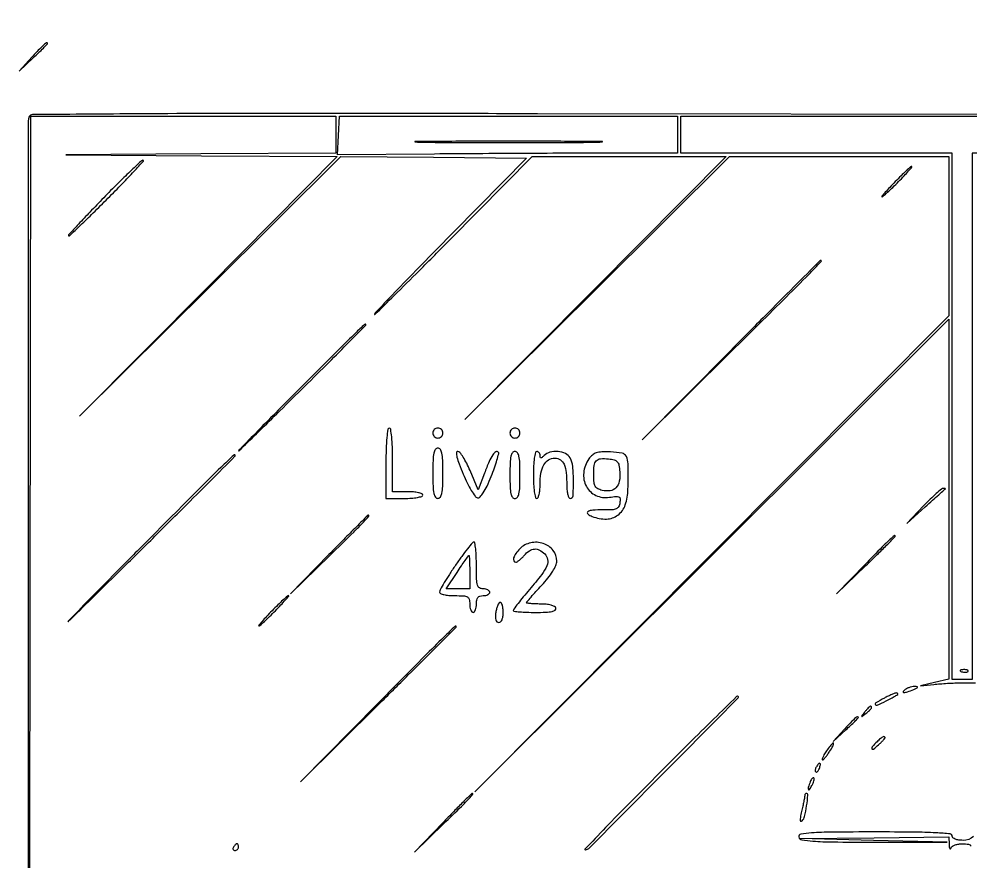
# Model space of a CAD drawing. Extents: x 24 to 674, y 22 to 632.
# Drawn here: x 23.5 to 307.6, y 380.6 to 632 of the extents above; entities that cross this region are included whole.
import ezdxf

# ---------------------------------------------------------------- set-up
doc = ezdxf.new("R2010")
doc.units = 0

msp = doc.modelspace()

# ---------------------------------------------------------------- linework, layer by layer
for points in [[(329.5, 603.5), (178.219854, 603.753227, 0.000319), (99.718415, 603.834534, 0.001747), (57.29707, 603.7032, 0.00032), (27.519731, 603.487939, 0.309281), (26.463503, 602.753227, 0.090772), (26.268189, 601.692452, 0.000013), (26.203149, 537.390011, 0.000337), (26.180991, 466.252957, 0.000204), (26.245903, 382), (26.504507, 162.5), (26.752254, 382.75), (27, 603), (72.5, 603), (118, 603), (118, 597.511344), (118, 592.022689), (77.75, 591.749677), (37.5, 591.476665), (77.99513, 591.238333), (118.490259, 591), (79.995131, 552.25), (41.500002, 513.5), (80.520974, 552.266221), (119.541945, 591.032443), (147.239141, 590.766221), (174.936336, 590.5), (153.218168, 568.484876, 0.001146), (144.757902, 559.869509, 0.001653), (137.316933, 552.206763, 0.000856), (131.041788, 545.679367, 0.026801), (129.584157, 543.984876, 0.931815), (129.699323, 543.882357, 0.001331), (135.429223, 549.500245, 0.002007), (142.902468, 556.925891, 0.001043), (152.172587, 566.25), (176.67686, 591), (205.583622, 591), (234.490384, 591), (195.495193, 551.75), (156.500002, 512.5), (196.004689, 551.75), (235.509376, 591), (268.254688, 591), (301, 591), (301, 567.252622), (301, 543.505245), (230.25, 472.502622), (159.5, 401.5), (230.25, 471.99734), (301, 542.494681), (301, 488.80619), (301, 435.117698), (296.75, 434.081124), (292.5, 433.04455), (296.5, 433.511269, -0.009321), (298.338214, 433.691091, -0.005258), (300.573438, 433.844123, -0.005246), (302.83258, 433.951172, -0.008567), (304.75, 433.988994), (309, 434)], [(308.391907, 388.172753, -0.180355), (305.246428, 387, -0.032158), (303.932652, 387.084584, -0.059797), (302.899248, 387.346298, -0.086156), (302.230297, 387.746721, -0.218149), (301.999505, 388.25, 0.386141), (301.394852, 388.915673, 0.01054), (297.144, 389.236422, 0.011225), (290.554054, 389.445951, 0.002334), (278.97393, 389.5, 0.00179), (265.966841, 389.453429, 0.01468), (260.038894, 389.236848, 0.027836), (256.816598, 388.843286, 0.418005), (256.237516, 388, 0.313018), (257.095748, 387.161176, 0.024566), (260.444625, 386.763731, 0.014765), (266.308314, 386.532119, 0.002038), (278.513091, 386.460401), (300.5, 386.420802), (278.5, 386.989901), (256.5, 387.559001), (278.75, 387.7795), (301, 388), (301.078947, 385.75, 0.020908), (301.140307, 384.953487, 0.102704), (301.282867, 384.528125, 0.451325), (301.465905, 384.492009, 0.134342), (301.662281, 384.75, -0.156004), (302.060995, 385.230111, -0.054536), (302.875274, 385.632812, -0.047701), (303.930008, 385.907737, -0.039935), (305.083333, 386, -0.04796), (306.855265, 385.829643, -0.235892), (307.628472, 385.235714, -0.106705)]]:
    msp.add_lwpolyline(points, format="xyb")
for points in [[(27.452948, 620.75), (23.5, 616.5), (27.75, 620.452948, 0.003505), (29.379129, 621.989648, 0.005545), (30.751562, 623.331976, 0.00167), (31.920192, 624.508439, 0.197177), (32, 624.702948, 0.530177), (31.739874, 624.879312, 0.084306), (31.10505, 624.492362, 0.023188), (29.864475, 623.308562, 0.003311)], [(220, 597.5), (220, 592), (198.25, 591.984567, 0.00072), (187.865053, 591.962235, 0.000334), (174.370312, 591.904764, 0.00033), (160.192155, 591.825549, 0.00046), (147.5, 591.734567), (118.5, 591.5), (118.838821, 597.25), (119.177642, 603), (169.588821, 603), (220, 603)], [(144.819651, 595.250641, 0.001763), (156.301807, 595.16177, 0.001055), (169.951507, 595.133062, 0.001056), (183.540486, 595.161851, 0.001835), (194.819651, 595.25097, 0.013047), (197.565224, 595.354429, 0.963175), (197.562648, 595.452582, 0.002341), (187.434948, 595.51926, 0.000477), (169.5, 595.536247, 0.000472), (151.574449, 595.519206, 0.002419), (141.625148, 595.452214, 0.967895), (141.62309, 595.354481, 0.010604)], [(48.759118, 578.681325, 0.002501), (44.661448, 574.429906, 0.004168), (41.25875, 570.803963, 0.000699), (38.303846, 567.593122, 0.401708), (38.308893, 567.357774, 0.406475), (38.542888, 567.354674, 0.000633), (41.872882, 570.520764, 0.003966), (45.628256, 574.157654, 0.002379), (50.033463, 578.533558, 0.003453), (54.349845, 582.922429, 0.006214), (57.819706, 586.589759, 0.002591), (60.601742, 589.635809, 0.702644), (60.483688, 589.85711, 0.153402), (59.842593, 589.548467, 0.002081), (56.633824, 586.515281, 0.005671), (52.946926, 582.920265, 0.003671)], [(285, 583.5, 0.005315), (283.341221, 581.773493, 0.009649), (282.027781, 580.321875, 0.005222), (281.018986, 579.138017, 0.636069), (281.083584, 579, 0.183746), (281.40394, 579.121842, 0.003583), (282.734031, 580.321875, 0.008106), (284.271216, 581.775353, 0.005286), (286, 583.5, 0.005315), (287.658779, 585.226507, 0.009649), (288.972219, 586.678125, 0.005222), (289.981014, 587.861983, 0.636069), (289.916416, 588, 0.183746), (289.59606, 587.878158, 0.003583), (288.265969, 586.678125, 0.008106), (286.728784, 585.224647, 0.005286)], [(235.992924, 533.25), (209.5, 506.5), (236.25, 532.992924, 0.000304), (252.559149, 549.164974, 0.003306), (259.083628, 555.728697, 0.00281), (262.890689, 559.653525, 0.660665), (262.742924, 560, 0.198879), (262.563629, 559.925747, 0.000032), (254.779068, 552.142187, 0.000753), (246.16967, 543.506833, 0.000454)], [(107.963944, 522.467303, 0.000636), (100.852576, 515.311263, 0.001012), (94.787666, 509.167878, 0.000197), (89.454416, 503.739421, 0.050693), (89.036621, 503.217303, 0.893087), (89.095047, 503.169435, 0.000234), (94.353289, 508.289058, 0.001121), (100.450039, 514.25735, 0.00064), (107.786621, 521.49013, 0.000641), (115.153526, 528.790125, 0.001058), (121.35607, 534.978246, 0.000064), (126.925321, 540.55953, 0.198599), (127, 540.74013, 0.652215), (126.645574, 540.896258, 0.006004), (123.868602, 538.293974, 0.005068), (119.132415, 533.654525, 0.00051)], [(133, 499.5), (133, 489), (138.5, 489, 0.017105), (140.60834, 489.072146, 0.027868), (142.384375, 489.29375, 0.026982), (143.707933, 489.608967, 0.332234), (144, 490, 0.31052), (143.732972, 490.388512, 0.036969), (142.678125, 490.70625, 0.033738), (141.224757, 490.927717, 0.020945), (139.5, 491), (135, 491), (135, 500.5, 0.008575), (134.933788, 504.360608, 0.017647), (134.723684, 507.375, 0.013417), (134.423816, 509.638562, 0.368504), (134, 510, 0.373418), (133.570757, 509.627482, 0.011579), (133.27381, 507.125, 0.016146), (133.065344, 503.802535, 0.007593)], [(147, 508.5, 0.099038), (147.114514, 507.927543, 0.097945), (147.440625, 507.440625, 0.097945), (147.927543, 507.114514, 0.099038), (148.5, 507, 0.099038), (149.072457, 507.114514, 0.097945), (149.559375, 507.440625, 0.097945), (149.885486, 507.927543, 0.099038), (150, 508.5, 0.099038), (149.885486, 509.072457, 0.097945), (149.559375, 509.559375, 0.097945), (149.072457, 509.885486, 0.099038), (148.5, 510, 0.099038), (147.927543, 509.885486, 0.097945), (147.440625, 509.559375, 0.097945), (147.114514, 509.072457, 0.099038)], [(170, 508.5, 0.099038), (170.114514, 507.927543, 0.097945), (170.440625, 507.440625, 0.097945), (170.927543, 507.114514, 0.099038), (171.5, 507, 0.099038), (172.072457, 507.114514, 0.097945), (172.559375, 507.440625, 0.097945), (172.885486, 507.927543, 0.099038), (173, 508.5, 0.099038), (172.885486, 509.072457, 0.097945), (172.559375, 509.559375, 0.097945), (172.072457, 509.885486, 0.099038), (171.5, 510, 0.099038), (170.927543, 509.885486, 0.097945), (170.440625, 509.559375, 0.097945), (170.114514, 509.072457, 0.099038)], [(147, 496.5, 0.007659), (147.059778, 492.597782, 0.041714), (147.3, 490.5, 0.098409), (147.758417, 489.396042, 0.250296), (148.5, 489, 0.250296), (149.241583, 489.396042, 0.098409), (149.7, 490.5, 0.041714), (149.940222, 492.597782, 0.007659), (150, 496.5, 0.007659), (149.940222, 500.402218, 0.041714), (149.7, 502.5, 0.098409), (149.241583, 503.603958, 0.250296), (148.5, 504, 0.250296), (147.758417, 503.603958, 0.098409), (147.3, 502.5, 0.041714), (147.059778, 500.402218, 0.007659)], [(156.029529, 496.25, 0.015363), (157.223258, 493.642661, 0.021423), (158.459695, 491.394963, 0.018582), (159.601556, 489.663126, 0.188602), (160.310244, 489.200938, 0.257564), (161.094785, 489.442845, 0.048751), (162.058917, 490.659526, 0.034609), (163.161867, 492.661814, 0.013379), (164.418658, 495.572965, 0.0095), (165.401638, 498.170376, 0.014754), (166.1399, 500.449306, 0.008945), (166.655454, 502.342397, 0.264254), (166.527972, 502.805361, 0.353696), (165.765688, 502.886059, 0.104261), (164.870554, 501.996582, 0.044474), (163.784682, 499.970104, 0.011612), (162.414709, 496.538097), (160.566431, 491.576194), (158.128833, 497.288097, 0.017336), (157.103916, 499.47635, 0.025222), (156.039412, 501.322129, 0.022994), (155.057161, 502.699342, 0.230264), (154.438921, 503, 0.415136), (154.046935, 502.606778, 0.057131), (154.196789, 501.334961, 0.032072), (154.822901, 499.27851, 0.00974)], [(170, 496, 0.008455), (170.061101, 492.386832, 0.044348), (170.303571, 490.416667, 0.103378), (170.764111, 489.377357, 0.241448), (171.5, 489, 0.241448), (172.235889, 489.377357, 0.103378), (172.696429, 490.416667, 0.044348), (172.938899, 492.386832, 0.008455), (173, 496, 0.008455), (172.938899, 499.613168, 0.044348), (172.696429, 501.583333, 0.103378), (172.235889, 502.622643, 0.241448), (171.5, 503, 0.241448), (170.764111, 502.622643, 0.103378), (170.303571, 501.583333, 0.044348), (170.061101, 499.613168, 0.008455)], [(177, 496, 0.01259), (177.069433, 493.243014, 0.022889), (177.285714, 491, 0.020168), (177.594567, 489.323933, 0.350432), (178, 489, 0.297977), (178.387313, 489.253313, 0.042832), (178.70625, 490.194312, 0.037102), (178.927627, 491.507576, 0.023211), (179, 493.065741, -0.038116), (179.265748, 496.546673, -0.089168), (180.10945, 499.007795, -0.129685), (181.511549, 500.465221, -0.137561), (183.418552, 501, -0.148063), (185.06575, 500.50129, -0.144658), (186.17777, 499.168917, -0.079577), (186.798789, 496.730229, -0.021726), (186.986345, 492.75, 0.025193), (187.064043, 491.31298, 0.039923), (187.289739, 490.101562, 0.047694), (187.612685, 489.241794, 0.286517), (188, 489, 0.394696), (188.835362, 489.781115, 0.017504), (188.974119, 494.103826, 0.024408), (188.746411, 498.502446, 0.098029), (187.964816, 501.065741, 0.16151), (186.608361, 502.352778, 0.086366), (184.355494, 502.968004, 0.083939), (181.961671, 502.792456, 0.137026), (180.2, 501.8, -0.018208), (179.578624, 501.222304, -0.180052), (179.25, 501.1, -0.354955), (179.056215, 501.257401, -0.051663), (179, 501.8, 0.081935), (178.924388, 502.25832, 0.092192), (178.70625, 502.6475, 0.100665), (178.381414, 502.907722, 0.119248), (178, 503, 0.350432), (177.594567, 502.676067, 0.020168), (177.285714, 501, 0.022889), (177.069433, 498.756986, 0.01259)], [(193.567886, 500.793459, 0.126661), (192.020837, 496.671277, 0.150301), (192.808563, 492.604242, 0.16235), (195.666218, 489.892426, 0.150676), (199.675218, 489.334721, -0.014095), (201.703672, 489.605463, -0.147433), (202.518789, 489.450172, -0.264451), (202.864787, 488.913582, -0.049287), (202.812644, 487.697295, -0.085709), (202.436411, 486.532152, -0.173836), (201.736476, 485.888896, -0.089916), (200.438977, 485.599234, -0.013382), (197.75, 485.562841, 0.018331), (194.696794, 485.491295, 0.123873), (193.266297, 485.038459, 0.517944), (193.225862, 484.386342, 0.077785), (194.581787, 483.606989, 0.096039), (198.82822, 482.856548, 0.159308), (202.234144, 484.03282, 0.148735), (204.4411, 487.078917, 0.080472), (205.2363, 491.681368, 0.00472), (205.244352, 499.348192, 0.106595), (204.763024, 501.492812, 0.244478), (203.470418, 502.492046, 0.035804), (200.067886, 502.857364, 0.017695), (197.401509, 502.857347, 0.068121), (195.772388, 502.575309, 0.098927), (194.607024, 501.931586, 0.064565)], [(62.902996, 477.45044, 0.000449), (53.514412, 467.988495, 0.000722), (45.532624, 459.906559, 0.000106), (38.456455, 452.717811, 0.048554), (38.037853, 452.20044, 0.89925), (38.092394, 452.155495, 0.000121), (45.117529, 459.047301, 0.000786), (53.151057, 466.957018, 0.000455), (62.787853, 476.492499, 0.000483), (72.454994, 486.093936, 0.000799), (80.593932, 494.219093, 0.000036), (87.925727, 501.562961, 0.19868), (88, 501.742499, 0.656391), (87.592133, 501.919328, 0.00412), (83.754825, 498.265852, 0.004349), (77.398614, 492.005512, 0.000474)], [(202.800564, 496.914409, -0.068748), (202.650163, 494.113713, -0.144529), (201.657023, 492.196721, -0.166275), (199.897073, 491.288978, -0.098456), (197.512986, 491.407385, -0.057998), (196.190788, 491.90774, -0.145669), (195.456048, 492.615846, -0.105986), (195.096273, 493.765174, -0.02305), (195, 495.852385, -0.026389), (195.156923, 498.823557, -0.158507), (195.779653, 500.218285, -0.193419), (197.028663, 500.828342, -0.042495), (199.46406, 500.797393, -0.0383), (201.159352, 500.499034, -0.153739), (202.042711, 499.950293, -0.131967), (202.526563, 498.942032, -0.025351)], [(293.462408, 486.75), (288.5, 481.5), (293.978861, 486.5, -0.001389), (296.110234, 488.434261, -0.002102), (297.976912, 490.104688, -0.000792), (299.59053, 491.531927, -0.050983), (299.895527, 491.75, 0.210199), (299.964537, 491.843156, 0.349016), (299.924414, 491.926562, 0.089268), (299.719559, 491.983867, 0.023678), (299.379075, 492, 0.17465), (298.805201, 491.793239, 0.008536), (297.247422, 490.457812, 0.013004), (295.433016, 488.761497, 0.008943)], [(115.983688, 472.25), (104.5, 460.5), (116.25, 471.983688, 0.000795), (123.385381, 478.979554, 0.007736), (126.35469, 481.991864, 0.013698), (127.881253, 483.679448, 0.640526), (127.733688, 484, 0.198727), (127.550408, 483.924159, 0.000179), (124.172272, 480.548437, 0.00178), (120.405801, 476.755056, 0.001086)], [(275.977922, 469.25), (267.5, 460.5), (276.25, 468.977922, 0.001502), (279.604694, 472.247893, 0.002446), (282.429688, 475.045378, 0.000336), (284.923259, 477.5423, 0.198563), (285, 477.727922, 0.623476), (284.69344, 477.878203, 0.023779), (283.441727, 476.809342, 0.01056), (281.139089, 474.552145, 0.001159)], [(153.75, 469.072293, 0.006758), (151.930199, 466.343728, 0.009648), (150.395312, 463.870246, 0.006061), (149.180863, 461.76854, 0.128664), (149, 461.077327, 0.297633), (149.278143, 460.65146, 0.044699), (150.294251, 460.309852, 0.037242), (151.739542, 460.07582, 0.021524), (153.5, 460, -0.012699), (156.179887, 459.931926, -0.114574), (157.3, 459.611111, -0.210352), (157.834383, 458.906761, -0.058662), (158, 457.5, 0.038131), (158.073116, 456.542644, 0.057076), (158.29375, 455.734375, 0.074992), (158.617064, 455.182831, 0.226478), (159, 455, 0.226478), (159.382936, 455.182831, 0.074992), (159.70625, 455.734375, 0.057076), (159.926884, 456.542644, 0.038131), (160, 457.5, -0.044917), (160.106468, 458.682766, -0.124434), (160.45, 459.4375, -0.149477), (161.064742, 459.857434, -0.07578), (162, 460, 0.048028), (162.765418, 460.073693, 0.068025), (163.4125, 460.29375, 0.088204), (163.848523, 460.618118, 0.191087), (164, 461, 0.191087), (163.848523, 461.381882, 0.088204), (163.4125, 461.70625, 0.068025), (162.765418, 461.926307, 0.048028), (162, 462, -0.142406), (160.929389, 462.311233, -0.183695), (160.321429, 463.125, -0.063075), (160.054458, 464.864163, -0.006583), (160, 469, 0.010054), (159.946035, 471.683524, 0.016651), (159.779687, 473.942271, 0.010615), (159.548243, 475.739959, 0.373049), (159.25, 475.994966, 0.221452), (158.806939, 475.784983, 0.005244), (157.325, 473.959354, 0.010562), (155.624737, 471.723922, 0.006854)], [(173, 474, 0.038297), (171.752073, 472.544716, 0.084131), (171.097349, 471.237783, 0.189651), (171.164373, 470.383557, 0.286917), (171.777759, 470, 0.144605), (172.182066, 470.119427, 0.02556), (172.830085, 470.5875, 0.025811), (173.555318, 471.234264, 0.020708), (174.267972, 472, -0.065451), (175.798373, 473.375059, -0.131863), (177.317095, 473.910673, -0.139506), (178.84099, 473.601163, -0.077102), (180.386082, 472.471061, -0.152294), (181.257698, 470.809571, -0.14698), (181.047184, 468.920895, -0.064975), (179.499707, 466.295692, -0.011293), (175.850591, 461.828955, 0.004708), (173.991618, 459.61365, 0.007188), (172.424861, 457.653711, 0.003097), (171.128486, 455.961793, 0.163331), (171, 455.578955, 0.380379), (171.205907, 455.347456, 0.007292), (172.933854, 455.170068, 0.013682), (175.059131, 455.041643, 0.008248), (177.583333, 455, 0.00942), (180.732262, 455.059329, 0.04067), (182.589344, 455.281318, 0.094569), (183.54142, 455.671385, 0.342897), (183.741364, 456.25, 0.19691), (183.302803, 456.753269, 0.049783), (182.268458, 457.149304, 0.041059), (180.84932, 457.413572, 0.025515), (179.156738, 457.5, -0.008938), (177.562065, 457.528508, -0.014819), (176.219595, 457.616412, -0.008501), (175.137179, 457.738177, -0.377841), (174.998707, 457.896295, -0.177135), (175.096082, 458.159862, -0.002072), (176.321495, 459.58937, -0.005973), (177.775082, 461.230846, -0.003828), (179.5, 463.103454, 0.019466), (181.346154, 465.237913, 0.028881), (182.775185, 467.25482, 0.032898), (183.720994, 469.015685, 0.107191), (184, 470.302171, 0.169223), (182.886484, 473.498039, 0.144993), (179.95719, 475.555324, 0.135664), (176.219288, 475.759676, 0.143557)], [(158, 467), (158, 462), (154.492659, 462), (150.985318, 462), (154.242659, 466.945896, -0.002828), (155.509359, 468.845755, -0.004501), (156.616594, 470.454829, -0.001157), (157.595948, 471.844129, -0.187484), (157.75, 471.945896, -0.459565), (157.851134, 471.869264, -0.002575), (157.926562, 470.515357, -0.007937), (157.982055, 468.913531, -0.004689)], [(99, 455.5, 0.005315), (97.341221, 453.773493, 0.009649), (96.027781, 452.321875, 0.005222), (95.018986, 451.138017, 0.636069), (95.083584, 451, 0.183746), (95.40394, 451.121842, 0.003583), (96.734031, 452.321875, 0.008106), (98.271216, 453.775353, 0.005286), (100, 455.5, 0.005315), (101.658779, 457.226507, 0.009649), (102.972219, 458.678125, 0.005222), (103.981014, 459.861983, 0.636069), (103.916416, 460, 0.183746), (103.59606, 459.878158, 0.003583), (102.265969, 458.678125, 0.008106), (100.728784, 457.224647, 0.005286)], [(165.786692, 455, 0.02709), (165.66262, 453.648726, 0.081358), (165.77774, 452.732303, 0.14566), (166.122179, 452.202668, 0.178073), (166.673193, 452, 0.191106), (167.214327, 452.214668, 0.100101), (167.639433, 452.815267, 0.068643), (167.912053, 453.76571, 0.035581), (168, 455, 0.027968), (167.935653, 456.14947, 0.043898), (167.73959, 457.11875, 0.054546), (167.455119, 457.798574, 0.27286), (167.113499, 458, 0.246404), (166.742502, 457.805351, 0.047041), (166.358068, 457.11875, 0.04044), (166.019919, 456.149175, 0.027258)], [(130.491847, 427.75), (107.5, 404.5), (130.75, 427.491847, 0.000526), (139.664753, 436.32618, 0.00087), (147.170312, 443.805671, 0.000043), (153.925553, 450.562073, 0.198868), (154, 450.741847, 0.658862), (153.656798, 450.889236, 0.003693), (150.257534, 447.613401, 0.003816), (144.52265, 441.918189, 0.000355)], [(304.8125, 437.316886, 0.051402), (305.359369, 437.160852, 0.05415), (305.916927, 437.123424, 0.060344), (306.402231, 437.202593, 0.126455), (306.729167, 437.395833, 0.296942), (306.77538, 437.614691, 0.208169), (306.592839, 437.799335, 0.077125), (306.112848, 437.910055, 0.028489), (305.416667, 437.921053, 0.018894), (304.670344, 437.862007, 0.168741), (304.37858, 437.720685, 0.470617), (304.395823, 437.538436, 0.054073)], [(288, 432, 0.095694), (287.381869, 431.407129, 0.608383), (287.533606, 431.114008, 0.081911), (288.686554, 431.304162, 0.019739), (290.5, 432, 0.014925), (291.341871, 432.391929, 0.152377), (291.615423, 432.656114, 0.491407), (291.535375, 432.838733, 0.051935), (291, 432.914402, 0.053798), (290.317134, 432.865933, 0.029384), (289.5, 432.668473, 0.028934), (288.684071, 432.367204, 0.040566)], [(214.5, 407, 0.001712), (205.755702, 398.189368, 0.002967), (198.559121, 390.801186, 0.000599), (192.391072, 384.377895, 0.716839), (192.508153, 384.152972, 0.160336), (193.78874, 384.805062, 0.000172), (215.945683, 407.135591, 0.000144), (238.155928, 429.548185, 0.666436), (237.967502, 430, 0.196144), (237.632525, 429.863335, 0.000149), (230.874352, 423.24375, 0.001618), (223.347036, 415.818475, 0.000986)], [(281.75, 429.428025, 0.008516), (279.198886, 427.987258, 0.417999), (279.069261, 427.474927, 0.383135), (279.605242, 427.312069, 0.008425), (282.25, 428.601496, 0.004238), (284.701695, 429.874624, 0.038199), (285.72315, 430.520432, 0.422393), (285.760406, 430.802493, 0.241129), (285.416667, 430.959962, 0.075503), (284.901724, 430.858593, 0.012667), (283.961458, 430.49344, 0.013618), (282.87007, 430.002135, 0.011713)], [(275.872445, 425.25, 0.001576), (274.99236, 424.120493, 0.377591), (275, 424, 0.377591), (275.120493, 423.99236, 0.001576), (276.25, 424.872445, 0.017685), (277.306759, 425.76332, 0.065617), (277.869516, 426.426111, 0.241985), (277.90695, 426.806605, 0.307699), (277.622445, 427, 0.184603), (277.410139, 426.91885, 0.013803), (276.952641, 426.485937, 0.017649), (276.425681, 425.920402, 0.012436)], [(269.946167, 420.25), (266.5, 416.5), (270.25, 419.946167, 0.004107), (271.687395, 421.289043, 0.006442), (272.898438, 422.469273, 0.00223), (273.919596, 423.49958, 0.196596), (274, 423.696167, 0.503731), (273.749449, 423.881757, 0.102567), (273.17594, 423.568348, 0.026699), (272.052752, 422.505211, 0.004068)], [(279.571429, 416.428571, 0.014577), (278.13338, 414.904138, 0.298278), (278.044803, 414.307338, 0.48584), (278.47264, 414.205411, 0.016234), (280, 415.5, 0.008839), (280.76631, 416.218546, 0.012942), (281.4125, 416.879642, 0.008331), (281.922763, 417.448158, 0.180624), (282, 417.654988, 0.338319), (281.791211, 417.928237, 0.185461), (281.348698, 417.883443, 0.061219), (280.591328, 417.376428, 0.0183)], [(265.278145, 414.75, 0.016524), (264.282665, 413.370996, 0.028068), (263.556089, 412.148084, 0.034051), (263.158447, 411.237922, 0.518903), (263.325973, 411, 0.209659), (263.57211, 411.107955, 0.012425), (264.120734, 411.734375, 0.01701), (264.748184, 412.542127, 0.011593), (265.408043, 413.5, 0.012392), (266.464534, 415.203024, 0.159846), (266.620974, 415.924719, 0.648881), (266.338833, 416.01699, 0.019349)], [(261.458881, 408.933469, 0.049364), (261.242038, 408.490157, 0.059701), (261.133355, 408.040231, 0.070517), (261.142323, 407.651151, 0.156651), (261.276326, 407.390341, 0.281567), (261.50546, 407.335123, 0.118528), (261.786868, 407.507038, 0.069269), (262.083816, 407.899181, 0.035865), (262.345077, 408.456872, 0.029555), (262.696703, 409.564815, 0.344086), (262.525317, 409.954259, 0.36195), (262.120758, 409.871774, 0.030391)], [(259.623539, 404.461341, 0.013074), (259.038161, 402.807875, 0.18392), (259.068872, 402.189955, 0.582659), (259.370907, 402.158973, 0.022794), (260.122073, 403.325003, 0.028467), (260.494276, 404.058111, 0.039963), (260.734072, 404.751423, 0.045448), (260.826923, 405.318576, 0.217548), (260.715202, 405.618131, 0.299281), (260.487156, 405.665262, 0.109577), (260.201425, 405.471425, 0.064271), (259.896209, 405.051117, 0.033338)], [(149.977922, 392.25), (141.5, 383.5), (150.25, 391.977922, 0.001159), (155.552145, 397.139089, 0.01056), (157.809342, 399.441727, 0.023779), (158.878203, 400.69344, 0.623476), (158.727922, 401, 0.198563), (158.5423, 400.923259, 0.000336), (156.045378, 398.429688, 0.002446), (153.247893, 395.604694, 0.001502)], [(257.976143, 400.25, -0.037952), (257.924608, 399.77319, -0.003352), (257.695387, 398.582835, -0.00437), (257.399685, 397.165482, -0.003389), (257.053879, 395.627736, 0.010044), (256.680489, 393.857599, 0.060842), (256.618507, 392.923684, 0.357991), (256.837376, 392.685333, 0.235681), (257.209766, 392.809766, 0.140447), (257.947626, 394.140323, 0.019181), (258.550602, 397.294226, 0.01466), (258.937272, 400.468154, 0.441397), (258.452192, 401, 0.160178), (258.277813, 400.942666, 0.092743), (258.125823, 400.779688, 0.075526), (258.018883, 400.536836, 0.058125)], [(87.5, 385, 0.082592), (87.343488, 384.6179, 0.161196), (87.3746, 384.29375, 0.182303), (87.586039, 384.078288, 0.108972), (87.940983, 384, 0.093332), (88.345238, 384.076123, 0.09642), (88.688914, 384.29375, 0.099167), (88.918938, 384.618444, 0.105053), (89, 385, 0.042167), (88.967655, 385.382849, 0.061769), (88.870461, 385.70625, 0.081139), (88.727648, 385.92554, 0.210953), (88.559017, 386, 0.151918), (88.34829, 385.934461, 0.038439), (88.066025, 385.70625, 0.035638), (87.768994, 385.382774, 0.029505)]]:
    msp.add_lwpolyline(points, format="xyb", close=True)
msp.add_lwpolyline([(329, 597.5), (329, 592), (318.5, 592), (308, 592), (308, 513.5), (308, 435), (305, 435), (302, 435), (302, 513.5), (302, 592), (261.5, 592), (221, 592), (221, 597.5), (221, 603), (275, 603), (329, 603)], close=True)

doc.saveas('drawing.dxf')
